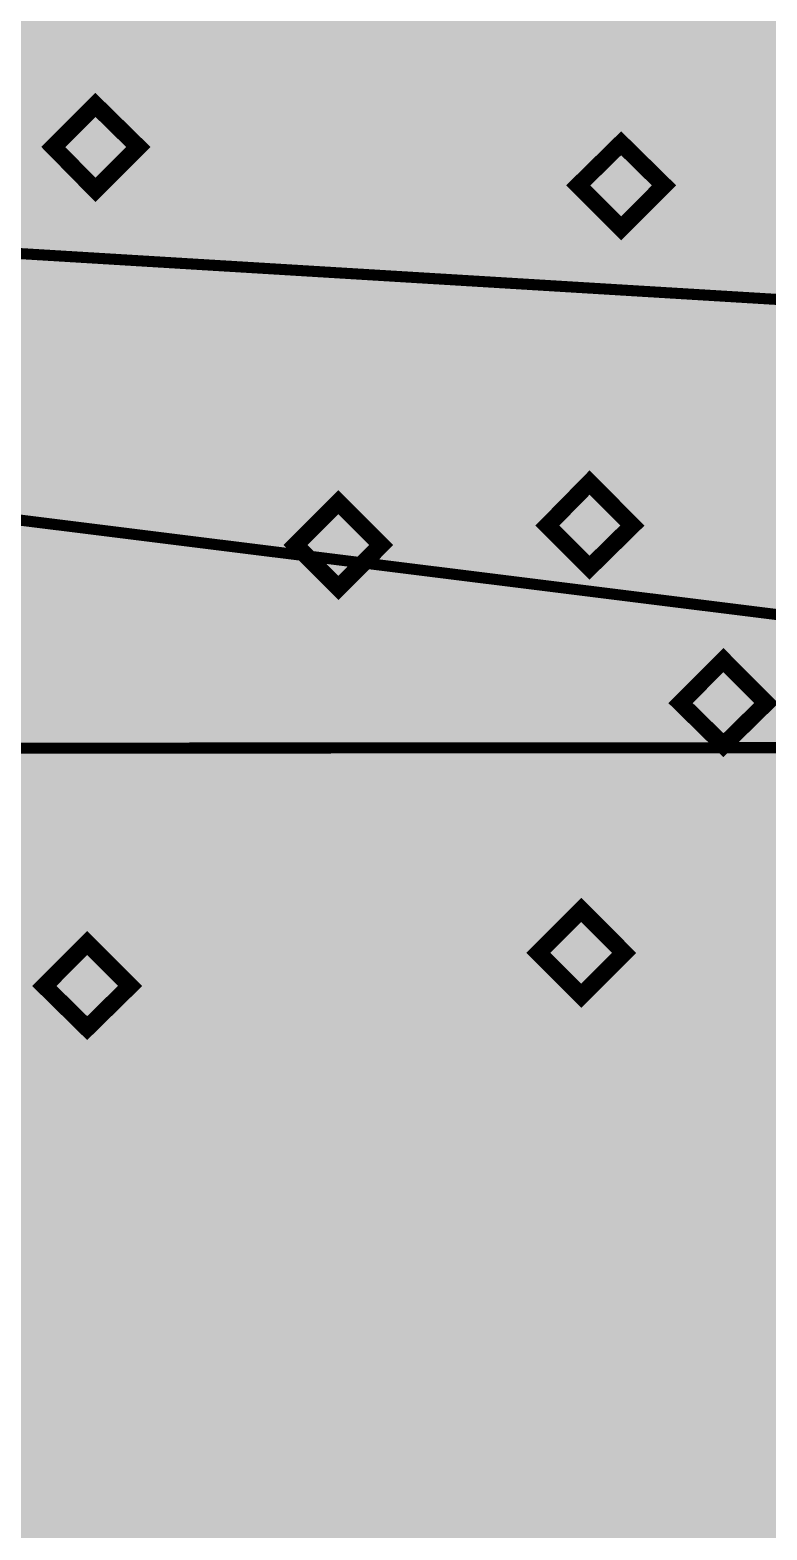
# Model space of a CAD drawing. Header units: millimetres. Extents: x 92 to 588, y 96 to 434.
# Drawn here: x 507.96 to 525.25, y 269.89 to 305.05 of the extents above; entities that cross this region are included whole.
import ezdxf

# ---------------------------------------------------------------- set-up
doc = ezdxf.new("R2010")
doc.units = ezdxf.units.MM
doc.layers.add('H', color=7, linetype='Continuous')
doc.layers.add('P', color=7, linetype='Continuous')

msp = doc.modelspace()

# ---------------------------------------------------------------- hatches: boundary and pattern name
at = {"layer": 'H', "linetype": 'Continuous'}
for points in [[(291.162, 223.903), (291.162, 433.788), (588.166, 433.788), (588.166, 223.903), (291.162, 223.903)], [(509.496, 301.302), (508.508, 302.308), (509.496, 303.295), (510.502, 302.308), (509.496, 301.302)], [(510.502, 299.891), (510.413, 299.909), (510.255, 299.926), (510.184, 299.962), (510.114, 299.997), (509.99, 300.085), (509.937, 300.138), (509.867, 300.208), (509.761, 300.403), (509.725, 300.508), (509.69, 300.632), (509.655, 300.914), (509.655, 301.09), (509.655, 301.249), (509.69, 301.549), (509.725, 301.69), (509.761, 301.831), (509.867, 302.061), (509.937, 302.166), (510.008, 302.255), (510.184, 302.413), (510.29, 302.466), (510.413, 302.519), (510.66, 302.572), (510.801, 302.59), (510.89, 302.59), (510.96, 302.572), (511.048, 302.572), (511.101, 302.554), (511.101, 302.219), (511.031, 302.237), (510.943, 302.272), (510.854, 302.29), (510.766, 302.29), (510.678, 302.29), (510.537, 302.255), (510.396, 302.202), (510.29, 302.113), (510.237, 302.061), (510.184, 302.008), (510.114, 301.884), (510.061, 301.708), (510.008, 301.531), (510.008, 301.426), (510.114, 301.232), (510.008, 301.179), (510.008, 301.143), (509.99, 301.108), (509.99, 300.879), (510.025, 300.667), (510.043, 300.579), (510.078, 300.508), (510.149, 300.367), (510.184, 300.332), (510.255, 300.261), (510.343, 300.208), (510.413, 300.191), (510.502, 300.173), (510.607, 300.191), (510.731, 300.244), (510.801, 300.297), (510.837, 300.332), (510.872, 300.367), (510.925, 300.455), (510.96, 300.632), (510.978, 300.773), (510.978, 300.861), (510.943, 300.985), (510.925, 301.038), (510.907, 301.09), (510.837, 301.196), (510.801, 301.232), (510.766, 301.249), (510.678, 301.284), (510.643, 301.302), (510.555, 301.32), (510.466, 301.32), (510.343, 301.32), (510.237, 301.284), (510.114, 301.232), (510.008, 301.426), (510.131, 301.496), (510.255, 301.549), (510.325, 301.584), (510.466, 301.602), (510.537, 301.602), (510.678, 301.602), (510.801, 301.567), (510.872, 301.549), (510.978, 301.496), (511.048, 301.443), (511.119, 301.39), (511.225, 301.249), (511.26, 301.179), (511.278, 301.09), (511.313, 300.896), (511.331, 300.791), (511.313, 300.685), (511.295, 300.508), (511.26, 300.42), (511.225, 300.35), (511.137, 300.208), (511.084, 300.138), (511.013, 300.085), (510.89, 299.997), (510.819, 299.962), (510.749, 299.926), (510.59, 299.909), (510.502, 299.891)], [(512.442, 299.891), (512.371, 299.909), (512.213, 299.926), (512.124, 299.962), (512.054, 299.997), (511.93, 300.085), (511.877, 300.138), (511.807, 300.208), (511.701, 300.403), (511.666, 300.508), (511.63, 300.632), (511.595, 300.914), (511.595, 301.09), (511.595, 301.249), (511.63, 301.549), (511.666, 301.69), (511.701, 301.831), (511.807, 302.061), (511.877, 302.166), (511.948, 302.255), (512.124, 302.413), (512.248, 302.466), (512.354, 302.519), (512.618, 302.572), (512.759, 302.59), (512.83, 302.59), (512.918, 302.572), (512.989, 302.572), (513.042, 302.554), (513.042, 302.219), (512.971, 302.237), (512.9, 302.272), (512.812, 302.29), (512.706, 302.29), (512.618, 302.29), (512.477, 302.255), (512.354, 302.202), (512.23, 302.113), (512.177, 302.061), (512.142, 302.008), (512.054, 301.884), (512.001, 301.708), (511.966, 301.531), (511.948, 301.426), (512.054, 301.232), (511.948, 301.179), (511.948, 301.108), (511.948, 300.879), (511.966, 300.667), (512.001, 300.579), (512.019, 300.508), (512.089, 300.367), (512.124, 300.332), (512.195, 300.261), (512.283, 300.208), (512.354, 300.191), (512.46, 300.173), (512.548, 300.191), (512.689, 300.244), (512.759, 300.297), (512.795, 300.332), (512.812, 300.367), (512.865, 300.455), (512.918, 300.632), (512.918, 300.773), (512.918, 300.861), (512.9, 300.985), (512.883, 301.038), (512.848, 301.09), (512.777, 301.196), (512.742, 301.232), (512.706, 301.249), (512.636, 301.284), (512.583, 301.302), (512.495, 301.32), (512.407, 301.32), (512.283, 301.32), (512.177, 301.284), (512.054, 301.232), (511.948, 301.426), (512.071, 301.496), (512.195, 301.549), (512.265, 301.584), (512.407, 301.602), (512.495, 301.602), (512.636, 301.602), (512.759, 301.567), (512.812, 301.549), (512.936, 301.496), (512.989, 301.443), (513.059, 301.39), (513.165, 301.249), (513.2, 301.179), (513.236, 301.09), (513.271, 300.896), (513.271, 300.791), (513.271, 300.685), (513.236, 300.508), (513.2, 300.42), (513.165, 300.35), (513.077, 300.208), (513.024, 300.138), (512.971, 300.085), (512.83, 299.997), (512.759, 299.962), (512.689, 299.926), (512.53, 299.909), (512.442, 299.891)], [(515.458, 299.891), (515.458, 300.191), (515.529, 300.191), (515.652, 300.226), (515.705, 300.261), (515.74, 300.297), (515.811, 300.385), (515.846, 300.455), (515.864, 300.526), (515.899, 300.685), (515.917, 300.791), (515.934, 300.985), (515.934, 301.249), (515.934, 301.496), (515.917, 301.708), (515.899, 301.796), (515.864, 301.972), (515.846, 302.025), (515.811, 302.096), (515.74, 302.202), (515.705, 302.237), (515.652, 302.272), (515.529, 302.308), (515.458, 302.308), (515.388, 302.308), (515.282, 302.272), (515.229, 302.237), (515.176, 302.202), (515.105, 302.096), (515.088, 302.025), (515.052, 301.955), (515.017, 301.796), (515, 301.69), (515, 301.478), (514.982, 301.249), (515, 300.985), (515, 300.791), (515.017, 300.702), (515.052, 300.544), (515.07, 300.455), (515.105, 300.403), (515.176, 300.297), (515.229, 300.261), (515.264, 300.226), (515.388, 300.191), (515.458, 300.191), (515.458, 299.891), (515.352, 299.909), (515.176, 299.944), (515.017, 300.032), (514.894, 300.156), (514.841, 300.226), (514.788, 300.314), (514.717, 300.526), (514.664, 300.773), (514.647, 301.073), (514.629, 301.249), (514.647, 301.408), (514.664, 301.708), (514.717, 301.972), (514.788, 302.184), (514.841, 302.272), (514.894, 302.343), (515.017, 302.466), (515.176, 302.537), (515.352, 302.59), (515.458, 302.59), (515.564, 302.59), (515.758, 302.537), (515.917, 302.466), (516.04, 302.343), (516.093, 302.255), (516.146, 302.166), (516.217, 301.955), (516.27, 301.708), (516.287, 301.408), (516.287, 301.249), (516.287, 301.073), (516.27, 300.773), (516.217, 300.526), (516.128, 300.314), (516.093, 300.226), (516.04, 300.138), (515.899, 300.032), (515.758, 299.944), (515.564, 299.909), (515.458, 299.891)], [(517.645, 299.944), (517.645, 300.843), (517.645, 301.126), (517.645, 302.131), (516.781, 301.126), (517.645, 301.126), (517.645, 300.843), (516.516, 300.843), (516.516, 301.214), (517.663, 302.537), (517.98, 302.537), (517.98, 301.126), (518.298, 301.126), (518.298, 300.843), (517.98, 300.843), (517.98, 299.944), (517.645, 299.944)], [(521.826, 300.403), (520.82, 301.408), (521.826, 302.396), (522.831, 301.408), (521.826, 300.403)], [(513.73, 299.944), (513.73, 300.455), (514.135, 300.455), (514.135, 299.944), (513.73, 299.944)], [(522.09, 294.282), (522.002, 294.282), (521.843, 294.299), (521.773, 294.335), (521.702, 294.37), (521.579, 294.458), (521.526, 294.511), (521.455, 294.582), (521.35, 294.776), (521.314, 294.882), (521.279, 295.005), (521.244, 295.305), (521.244, 295.464), (521.244, 295.622), (521.279, 295.94), (521.314, 296.081), (521.35, 296.204), (521.455, 296.434), (521.526, 296.54), (521.596, 296.645), (521.773, 296.787), (521.879, 296.857), (522.002, 296.91), (522.249, 296.963), (522.39, 296.963), (522.478, 296.963), (522.567, 296.945), (522.637, 296.945), (522.69, 296.928), (522.69, 296.593), (522.62, 296.628), (522.549, 296.645), (522.443, 296.663), (522.355, 296.663), (522.267, 296.663), (522.126, 296.628), (522.002, 296.575), (521.879, 296.504), (521.826, 296.451), (521.79, 296.381), (521.702, 296.257), (521.649, 296.099), (521.614, 295.905), (521.596, 295.799), (521.702, 295.622), (521.596, 295.552), (521.596, 295.517), (521.596, 295.481), (521.596, 295.252), (521.614, 295.04), (521.649, 294.952), (521.667, 294.882), (521.738, 294.758), (521.773, 294.705), (521.843, 294.635), (521.932, 294.599), (522.002, 294.564), (522.09, 294.564), (522.196, 294.564), (522.32, 294.617), (522.408, 294.67), (522.461, 294.74), (522.514, 294.846), (522.567, 295.005), (522.567, 295.146), (522.567, 295.234), (522.549, 295.358), (522.514, 295.428), (522.496, 295.481), (522.425, 295.569), (522.39, 295.605), (522.355, 295.622), (522.267, 295.675), (522.231, 295.675), (522.143, 295.693), (522.055, 295.693), (521.932, 295.693), (521.826, 295.658), (521.702, 295.622), (521.596, 295.799), (521.72, 295.887), (521.843, 295.94), (521.914, 295.958), (522.055, 295.975), (522.126, 295.975), (522.284, 295.975), (522.39, 295.958), (522.461, 295.94), (522.567, 295.869), (522.637, 295.834), (522.708, 295.763), (522.814, 295.64), (522.849, 295.552), (522.884, 295.464), (522.919, 295.27), (522.919, 295.164), (522.919, 295.076), (522.884, 294.882), (522.849, 294.793), (522.814, 294.723), (522.725, 294.582), (522.672, 294.511), (522.62, 294.458), (522.478, 294.37), (522.408, 294.335), (522.337, 294.317), (522.179, 294.282), (522.09, 294.282)], [(523.36, 294.335), (524.542, 296.61), (523.202, 296.61), (523.202, 296.91), (524.842, 296.91), (524.842, 296.522), (523.731, 294.335), (523.36, 294.335)], [(509.531, 293.806), (509.443, 293.806), (509.285, 293.841), (509.214, 293.876), (509.143, 293.894), (509.02, 293.982), (508.967, 294.035), (508.896, 294.123), (508.791, 294.299), (508.755, 294.423), (508.72, 294.546), (508.685, 294.829), (508.685, 295.164), (508.72, 295.464), (508.755, 295.605), (508.791, 295.746), (508.896, 295.975), (508.967, 296.081), (509.038, 296.169), (509.214, 296.328), (509.32, 296.381), (509.443, 296.434), (509.69, 296.487), (509.831, 296.487), (509.92, 296.487), (510.008, 296.487), (510.078, 296.469), (510.131, 296.451), (510.131, 296.134), (510.061, 296.152), (509.972, 296.169), (509.884, 296.187), (509.796, 296.204), (509.708, 296.187), (509.567, 296.169), (509.443, 296.116), (509.32, 296.028), (509.267, 295.975), (509.214, 295.922), (509.143, 295.781), (509.09, 295.622), (509.038, 295.446), (509.038, 295.34), (509.143, 295.146), (509.038, 295.093), (509.038, 295.04), (509.038, 294.97), (509.02, 294.917), (509.038, 294.793), (509.055, 294.582), (509.073, 294.493), (509.108, 294.405), (509.179, 294.282), (509.214, 294.247), (509.285, 294.158), (509.373, 294.123), (509.443, 294.105), (509.531, 294.088), (509.637, 294.105), (509.761, 294.141), (509.849, 294.211), (509.867, 294.247), (509.902, 294.282), (509.955, 294.37), (509.99, 294.546), (510.008, 294.688), (510.008, 294.758), (509.972, 294.899), (509.955, 294.952), (509.937, 295.005), (509.867, 295.093), (509.831, 295.146), (509.796, 295.164), (509.708, 295.199), (509.673, 295.217), (509.584, 295.234), (509.496, 295.234), (509.373, 295.217), (509.267, 295.199), (509.143, 295.146), (509.038, 295.34), (509.161, 295.411), (509.285, 295.464), (509.355, 295.481), (509.496, 295.517), (509.567, 295.517), (509.725, 295.517), (509.831, 295.481), (509.902, 295.464), (510.008, 295.411), (510.078, 295.358), (510.149, 295.305), (510.255, 295.164), (510.29, 295.093), (510.325, 295.005), (510.36, 294.811), (510.36, 294.705), (510.36, 294.599), (510.325, 294.423), (510.29, 294.335), (510.255, 294.247), (510.166, 294.105), (510.114, 294.053), (510.061, 294), (509.92, 293.911), (509.849, 293.876), (509.778, 293.841), (509.62, 293.806), (509.531, 293.806)], [(511.489, 293.806), (511.401, 293.806), (511.242, 293.841), (511.172, 293.876), (511.101, 293.894), (510.96, 293.982), (510.907, 294.035), (510.854, 294.123), (510.749, 294.299), (510.696, 294.423), (510.66, 294.546), (510.625, 294.829), (510.625, 295.005), (510.625, 295.164), (510.66, 295.464), (510.696, 295.605), (510.731, 295.746), (510.837, 295.975), (510.907, 296.081), (510.978, 296.169), (511.172, 296.328), (511.278, 296.381), (511.384, 296.434), (511.648, 296.487), (511.789, 296.487), (511.877, 296.487), (511.948, 296.487), (512.019, 296.469), (512.071, 296.451), (512.071, 296.134), (512.001, 296.152), (511.93, 296.169), (511.842, 296.187), (511.736, 296.204), (511.666, 296.187), (511.507, 296.169), (511.384, 296.116), (511.26, 296.028), (511.225, 295.975), (511.172, 295.922), (511.084, 295.781), (511.031, 295.622), (510.995, 295.446), (510.978, 295.34), (511.101, 295.146), (510.978, 295.093), (510.978, 295.04), (510.978, 295.005), (510.978, 294.97), (510.978, 294.917), (510.978, 294.793), (510.995, 294.582), (511.031, 294.493), (511.048, 294.405), (511.119, 294.282), (511.154, 294.247), (511.242, 294.158), (511.313, 294.123), (511.401, 294.105), (511.489, 294.088), (511.578, 294.105), (511.719, 294.141), (511.789, 294.211), (511.825, 294.247), (511.86, 294.282), (511.895, 294.37), (511.948, 294.546), (511.948, 294.688), (511.948, 294.758), (511.93, 294.899), (511.913, 294.952), (511.877, 295.005), (511.825, 295.093), (511.772, 295.146), (511.736, 295.164), (511.666, 295.199), (511.613, 295.217), (511.525, 295.234), (511.436, 295.234), (511.331, 295.217), (511.207, 295.199), (511.101, 295.146), (510.978, 295.34), (511.101, 295.411), (511.242, 295.464), (511.295, 295.481), (511.436, 295.517), (511.525, 295.517), (511.666, 295.517), (511.789, 295.481), (511.842, 295.464), (511.966, 295.411), (512.019, 295.358), (512.089, 295.305), (512.195, 295.164), (512.23, 295.093), (512.265, 295.005), (512.301, 294.811), (512.301, 294.599), (512.265, 294.423), (512.23, 294.335), (512.195, 294.247), (512.107, 294.105), (512.054, 294.053), (512.001, 294), (511.877, 293.911), (511.807, 293.876), (511.719, 293.841), (511.56, 293.806), (511.489, 293.806)], [(514.082, 293.806), (514.012, 293.823), (513.941, 293.823), (513.871, 293.841), (513.871, 294.176), (513.941, 294.158), (514.012, 294.141), (514.118, 294.123), (514.206, 294.105), (514.294, 294.105), (514.435, 294.141), (514.576, 294.194), (514.682, 294.282), (514.735, 294.335), (514.788, 294.388), (514.858, 294.529), (514.911, 294.688), (514.947, 294.882), (514.964, 294.97), (514.858, 295.164), (514.964, 295.217), (514.964, 295.287), (514.964, 295.517), (514.947, 295.728), (514.911, 295.816), (514.894, 295.887), (514.823, 296.028), (514.788, 296.063), (514.753, 296.116), (514.664, 296.169), (514.629, 296.187), (514.559, 296.204), (514.453, 296.222), (514.365, 296.204), (514.223, 296.152), (514.153, 296.099), (514.118, 296.063), (514.082, 296.028), (514.047, 295.922), (513.994, 295.763), (513.994, 295.622), (513.994, 295.534), (514.012, 295.411), (514.029, 295.358), (514.065, 295.305), (514.118, 295.217), (514.17, 295.164), (514.206, 295.146), (514.276, 295.111), (514.312, 295.093), (514.4, 295.076), (514.506, 295.076), (514.611, 295.093), (514.735, 295.111), (514.858, 295.164), (514.964, 294.97), (514.823, 294.882), (514.7, 294.846), (514.629, 294.811), (514.488, 294.793), (514.417, 294.793), (514.276, 294.793), (514.153, 294.829), (514.1, 294.846), (513.976, 294.899), (513.924, 294.952), (513.853, 295.005), (513.747, 295.128), (513.712, 295.217), (513.677, 295.305), (513.641, 295.499), (513.641, 295.605), (513.641, 295.711), (513.677, 295.887), (513.712, 295.975), (513.747, 296.046), (513.835, 296.187), (513.888, 296.257), (513.941, 296.31), (514.065, 296.398), (514.153, 296.434), (514.223, 296.469), (514.382, 296.504), (514.559, 296.504), (514.717, 296.469), (514.788, 296.434), (514.858, 296.398), (514.982, 296.328), (515.035, 296.275), (515.105, 296.187), (515.211, 296.01), (515.246, 295.887), (515.282, 295.781), (515.317, 295.481), (515.317, 295.305), (515.317, 295.146), (515.282, 294.846), (515.246, 294.705), (515.211, 294.564), (515.105, 294.317), (515.035, 294.229), (514.964, 294.123), (514.77, 293.982), (514.682, 293.911), (514.559, 293.876), (514.312, 293.823), (514.153, 293.806), (514.082, 293.806)], [(515.793, 293.858), (516.975, 296.152), (515.635, 296.152), (515.635, 296.451), (517.275, 296.451), (517.275, 296.063), (516.164, 293.858), (515.793, 293.858)], [(512.759, 293.858), (512.759, 294.352), (513.165, 294.352), (513.165, 293.858), (512.759, 293.858)], [(521.085, 292.447), (520.097, 293.435), (521.085, 294.441), (522.09, 293.435), (521.085, 292.447)], [(515.194, 291.971), (514.188, 292.977), (515.194, 293.982), (516.199, 292.977), (515.194, 291.971)], [(508.173, 288.02), (509.355, 290.295), (508.015, 290.295), (508.015, 290.613), (509.655, 290.613), (509.655, 290.225), (508.544, 288.02), (508.173, 288.02)], [(511.454, 287.967), (511.384, 287.985), (511.313, 287.985), (511.242, 288.002), (511.242, 288.338), (511.313, 288.32), (511.384, 288.285), (511.489, 288.267), (511.578, 288.267), (511.666, 288.267), (511.807, 288.302), (511.948, 288.355), (512.054, 288.443), (512.107, 288.496), (512.16, 288.549), (512.23, 288.69), (512.283, 288.849), (512.318, 289.025), (512.336, 289.131), (512.23, 289.325), (512.336, 289.378), (512.336, 289.484), (512.336, 289.537), (512.336, 289.678), (512.318, 289.89), (512.283, 289.978), (512.265, 290.048), (512.195, 290.172), (512.16, 290.225), (512.124, 290.26), (512.036, 290.331), (512.001, 290.348), (511.93, 290.366), (511.825, 290.366), (511.736, 290.366), (511.595, 290.313), (511.525, 290.26), (511.489, 290.225), (511.454, 290.19), (511.419, 290.084), (511.366, 289.925), (511.366, 289.784), (511.366, 289.696), (511.384, 289.572), (511.401, 289.502), (511.436, 289.466), (511.489, 289.361), (511.542, 289.325), (511.578, 289.308), (511.648, 289.272), (511.683, 289.255), (511.772, 289.237), (511.877, 289.237), (511.983, 289.237), (512.107, 289.272), (512.23, 289.325), (512.336, 289.131), (512.195, 289.043), (512.071, 288.99), (512.001, 288.973), (511.86, 288.955), (511.789, 288.955), (511.648, 288.955), (511.525, 288.99), (511.472, 289.008), (511.348, 289.061), (511.295, 289.114), (511.225, 289.167), (511.119, 289.29), (511.084, 289.378), (511.048, 289.449), (511.013, 289.66), (511.013, 289.854), (511.048, 290.048), (511.084, 290.137), (511.119, 290.207), (511.207, 290.348), (511.26, 290.419), (511.313, 290.472), (511.436, 290.56), (511.525, 290.595), (511.595, 290.631), (511.754, 290.648), (511.913, 290.648), (512.089, 290.631), (512.16, 290.595), (512.23, 290.56), (512.354, 290.472), (512.407, 290.419), (512.477, 290.348), (512.583, 290.154), (512.618, 290.048), (512.654, 289.925), (512.689, 289.643), (512.689, 289.466), (512.689, 289.308), (512.654, 289.008), (512.618, 288.867), (512.583, 288.726), (512.477, 288.479), (512.407, 288.39), (512.318, 288.285), (512.142, 288.126), (512.054, 288.073), (511.93, 288.02), (511.683, 287.967), (511.525, 287.967), (511.454, 287.967)], [(514.047, 288.02), (514.047, 288.902), (514.047, 289.184), (514.047, 290.19), (513.183, 289.184), (514.047, 289.184), (514.047, 288.902), (512.918, 288.902), (512.918, 289.272), (514.065, 290.613), (514.382, 290.613), (514.382, 289.184), (514.7, 289.184), (514.7, 288.902), (514.382, 288.902), (514.382, 288.02), (514.047, 288.02)], [(524.225, 288.285), (523.219, 289.272), (524.225, 290.278), (525.23, 289.272), (524.225, 288.285)], [(510.131, 288.02), (510.131, 288.514), (510.537, 288.514), (510.537, 288.02), (510.131, 288.02)], [(516.252, 285.798), (516.093, 285.833), (516.023, 285.85), (515.952, 285.886), (515.829, 285.974), (515.776, 286.027), (515.705, 286.097), (515.599, 286.291), (515.564, 286.397), (515.529, 286.521), (515.493, 286.821), (515.493, 286.979), (515.493, 287.156), (515.529, 287.456), (515.546, 287.597), (515.599, 287.72), (515.705, 287.967), (515.776, 288.073), (515.846, 288.161), (516.023, 288.32), (516.128, 288.373), (516.252, 288.426), (516.499, 288.479), (516.64, 288.479), (516.728, 288.479), (516.799, 288.479), (516.869, 288.461), (516.94, 288.443), (516.94, 288.108), (516.869, 288.143), (516.781, 288.161), (516.693, 288.179), (516.605, 288.179), (516.516, 288.179), (516.375, 288.161), (516.234, 288.108), (516.128, 288.02), (516.075, 287.967), (516.023, 287.914), (515.952, 287.773), (515.899, 287.614), (515.846, 287.42), (515.846, 287.314), (515.952, 287.138), (515.846, 287.068), (515.846, 287.032), (515.829, 286.997), (515.829, 286.785), (515.864, 286.556), (515.881, 286.468), (515.917, 286.397), (515.987, 286.274), (516.023, 286.221), (516.093, 286.15), (516.164, 286.115), (516.252, 286.08), (516.34, 286.08), (516.446, 286.08), (516.569, 286.133), (516.64, 286.186), (516.675, 286.221), (516.71, 286.274), (516.763, 286.362), (516.799, 286.538), (516.816, 286.679), (516.816, 286.75), (516.781, 286.891), (516.763, 286.944), (516.746, 286.997), (516.675, 287.085), (516.64, 287.12), (516.605, 287.156), (516.516, 287.191), (516.481, 287.191), (516.393, 287.209), (516.305, 287.209), (516.181, 287.209), (516.058, 287.173), (515.952, 287.138), (515.846, 287.314), (515.97, 287.403), (516.093, 287.456), (516.164, 287.473), (516.305, 287.491), (516.375, 287.508), (516.516, 287.491), (516.64, 287.473), (516.693, 287.456), (516.816, 287.385), (516.887, 287.35), (516.957, 287.297), (517.063, 287.156), (517.099, 287.068), (517.116, 286.997), (517.151, 286.803), (517.169, 286.679), (517.151, 286.591), (517.134, 286.397), (517.099, 286.327), (517.063, 286.238), (516.975, 286.097), (516.922, 286.044), (516.852, 285.974), (516.728, 285.886), (516.658, 285.85), (516.587, 285.833), (516.428, 285.798), (516.252, 285.798)], [(517.61, 285.85), (518.792, 288.126), (517.451, 288.126), (517.451, 288.426), (519.092, 288.426), (519.092, 288.055), (517.98, 285.85), (517.61, 285.85)], [(521.103, 285.798), (520.909, 285.815), (520.82, 285.85), (520.644, 285.886), (520.503, 285.956), (520.503, 286.327), (520.644, 286.238), (520.82, 286.168), (520.909, 286.133), (521.085, 286.097), (521.191, 286.097), (521.297, 286.097), (521.402, 286.133), (521.455, 286.15), (521.544, 286.203), (521.579, 286.238), (521.632, 286.327), (521.685, 286.415), (521.702, 286.45), (521.72, 286.574), (521.72, 286.715), (521.702, 286.821), (521.685, 286.873), (521.649, 286.909), (521.596, 286.979), (521.561, 287.015), (521.491, 287.068), (521.385, 287.085), (521.279, 287.103), (521.173, 287.103), (521.032, 287.103), (521.032, 287.403), (521.138, 287.403), (521.261, 287.403), (521.438, 287.456), (521.526, 287.508), (521.561, 287.526), (521.614, 287.597), (521.667, 287.72), (521.667, 287.826), (521.667, 287.879), (521.649, 287.967), (521.632, 288.002), (521.614, 288.038), (521.561, 288.091), (521.526, 288.108), (521.473, 288.143), (521.385, 288.161), (521.314, 288.179), (521.226, 288.179), (521.12, 288.179), (521.032, 288.161), (520.944, 288.143), (520.838, 288.108), (520.767, 288.073), (520.697, 288.038), (520.644, 288.002), (520.591, 287.967), (520.573, 288.32), (520.697, 288.39), (520.873, 288.443), (520.979, 288.461), (521.155, 288.479), (521.244, 288.496), (521.42, 288.479), (521.544, 288.443), (521.614, 288.426), (521.738, 288.373), (521.79, 288.338), (521.843, 288.302), (521.932, 288.196), (521.967, 288.143), (521.985, 288.073), (522.02, 287.949), (522.02, 287.861), (522.02, 287.755), (521.949, 287.579), (521.879, 287.491), (521.808, 287.42), (521.632, 287.314), (521.544, 287.279), (521.632, 287.244), (521.72, 287.209), (521.808, 287.156), (521.896, 287.085), (521.932, 287.05), (521.985, 286.962), (522.02, 286.909), (522.037, 286.838), (522.073, 286.697), (522.073, 286.609), (522.073, 286.538), (522.037, 286.362), (522.002, 286.291), (521.985, 286.221), (521.896, 286.097), (521.843, 286.027), (521.79, 285.974), (521.649, 285.886), (521.561, 285.85), (521.491, 285.833), (521.297, 285.798), (521.103, 285.798)], [(523.202, 285.798), (523.043, 285.833), (522.955, 285.85), (522.884, 285.886), (522.761, 285.974), (522.708, 286.027), (522.637, 286.097), (522.531, 286.291), (522.496, 286.397), (522.461, 286.521), (522.425, 286.821), (522.425, 286.979), (522.425, 287.156), (522.461, 287.456), (522.496, 287.597), (522.531, 287.72), (522.637, 287.967), (522.708, 288.073), (522.778, 288.161), (522.955, 288.32), (523.078, 288.373), (523.184, 288.426), (523.449, 288.479), (523.59, 288.479), (523.66, 288.479), (523.748, 288.479), (523.819, 288.461), (523.872, 288.443), (523.872, 288.108), (523.801, 288.143), (523.731, 288.161), (523.643, 288.179), (523.537, 288.179), (523.449, 288.179), (523.307, 288.161), (523.184, 288.108), (523.06, 288.02), (523.008, 287.967), (522.972, 287.914), (522.884, 287.773), (522.831, 287.614), (522.796, 287.42), (522.778, 287.314), (522.884, 287.138), (522.778, 287.068), (522.778, 287.032), (522.778, 286.997), (522.778, 286.785), (522.796, 286.556), (522.831, 286.468), (522.849, 286.397), (522.919, 286.274), (522.955, 286.221), (523.025, 286.15), (523.113, 286.115), (523.184, 286.08), (523.29, 286.08), (523.378, 286.08), (523.519, 286.133), (523.59, 286.186), (523.625, 286.221), (523.643, 286.274), (523.695, 286.362), (523.748, 286.538), (523.748, 286.679), (523.748, 286.75), (523.731, 286.891), (523.713, 286.944), (523.678, 286.997), (523.607, 287.085), (523.572, 287.12), (523.537, 287.156), (523.466, 287.191), (523.413, 287.191), (523.325, 287.209), (523.237, 287.209), (523.113, 287.209), (523.008, 287.173), (522.884, 287.138), (522.778, 287.314), (522.902, 287.403), (523.025, 287.456), (523.096, 287.473), (523.237, 287.491), (523.325, 287.508), (523.466, 287.491), (523.59, 287.473), (523.643, 287.456), (523.766, 287.385), (523.819, 287.35), (523.89, 287.297), (523.995, 287.156), (524.031, 287.068), (524.066, 286.997), (524.101, 286.803), (524.101, 286.679), (524.101, 286.591), (524.066, 286.397), (524.031, 286.327), (523.995, 286.238), (523.907, 286.097), (523.854, 286.044), (523.801, 285.974), (523.66, 285.886), (523.59, 285.85), (523.519, 285.833), (523.36, 285.798), (523.202, 285.798)], [(519.568, 285.85), (519.568, 286.344), (519.974, 286.344), (519.974, 285.85), (519.568, 285.85)], [(520.891, 282.411), (519.885, 283.416), (520.891, 284.422), (521.896, 283.416), (520.891, 282.411)], [(509.302, 281.652), (508.297, 282.64), (509.302, 283.646), (510.308, 282.64), (509.302, 281.652)], [(521.808, 281.017), (521.649, 281.053), (521.579, 281.07), (521.508, 281.106), (521.385, 281.194), (521.332, 281.247), (521.261, 281.317), (521.155, 281.511), (521.12, 281.617), (521.085, 281.741), (521.05, 282.04), (521.032, 282.199), (521.05, 282.358), (521.085, 282.675), (521.103, 282.817), (521.155, 282.94), (521.261, 283.187), (521.314, 283.275), (521.402, 283.381), (521.579, 283.522), (521.685, 283.593), (521.79, 283.646), (522.055, 283.698), (522.196, 283.698), (522.284, 283.698), (522.355, 283.698), (522.425, 283.681), (522.496, 283.663), (522.496, 283.328), (522.425, 283.363), (522.337, 283.381), (522.249, 283.399), (522.143, 283.399), (522.073, 283.399), (521.932, 283.363), (521.79, 283.31), (521.685, 283.24), (521.632, 283.187), (521.579, 283.134), (521.508, 282.993), (521.438, 282.834), (521.402, 282.64), (521.402, 282.534), (521.508, 282.358), (521.402, 282.287), (521.385, 282.252), (521.385, 282.182), (521.385, 282.129), (521.385, 281.988), (521.42, 281.776), (521.438, 281.688), (521.473, 281.617), (521.526, 281.494), (521.579, 281.441), (521.649, 281.37), (521.72, 281.335), (521.808, 281.3), (521.896, 281.3), (522.002, 281.3), (522.126, 281.353), (522.196, 281.405), (522.231, 281.441), (522.267, 281.476), (522.32, 281.582), (522.355, 281.741), (522.355, 281.882), (522.355, 281.97), (522.337, 282.093), (522.32, 282.164), (522.302, 282.217), (522.231, 282.305), (522.179, 282.34), (522.161, 282.376), (522.073, 282.411), (522.037, 282.411), (521.949, 282.428), (521.861, 282.428), (521.738, 282.428), (521.614, 282.393), (521.508, 282.358), (521.402, 282.534), (521.526, 282.623), (521.649, 282.675), (521.72, 282.693), (521.861, 282.711), (521.932, 282.711), (522.073, 282.711), (522.196, 282.693), (522.249, 282.675), (522.373, 282.605), (522.443, 282.57), (522.496, 282.499), (522.602, 282.376), (522.655, 282.287), (522.672, 282.199), (522.708, 282.005), (522.708, 281.811), (522.672, 281.617), (522.655, 281.529), (522.62, 281.458), (522.531, 281.317), (522.478, 281.247), (522.408, 281.194), (522.284, 281.106), (522.214, 281.07), (522.143, 281.053), (521.985, 281.017), (521.808, 281.017)], [(523.166, 281.07), (524.348, 283.346), (523.008, 283.346), (523.008, 283.646), (524.648, 283.646), (524.648, 283.258), (523.537, 281.07), (523.166, 281.07)], [(510.308, 280.241), (510.219, 280.241), (510.061, 280.277), (509.99, 280.312), (509.92, 280.329), (509.796, 280.418), (509.725, 280.488), (509.673, 280.559), (509.567, 280.735), (509.531, 280.859), (509.496, 280.982), (509.443, 281.264), (509.443, 281.441), (509.443, 281.599), (509.479, 281.899), (509.514, 282.04), (509.549, 282.182), (509.655, 282.411), (509.725, 282.517), (509.796, 282.605), (509.99, 282.764), (510.096, 282.817), (510.202, 282.869), (510.466, 282.922), (510.607, 282.94), (510.696, 282.922), (510.766, 282.922), (510.837, 282.905), (510.907, 282.905), (510.907, 282.57), (510.837, 282.587), (510.749, 282.605), (510.66, 282.623), (510.555, 282.64), (510.484, 282.64), (510.343, 282.605), (510.202, 282.552), (510.096, 282.464), (510.043, 282.411), (509.99, 282.358), (509.92, 282.217), (509.849, 282.058), (509.814, 281.882), (509.796, 281.776), (509.92, 281.582), (509.796, 281.529), (509.796, 281.494), (509.796, 281.405), (509.796, 281.353), (509.796, 281.229), (509.831, 281.017), (509.849, 280.929), (509.884, 280.841), (509.937, 280.718), (509.972, 280.682), (510.061, 280.612), (510.131, 280.559), (510.219, 280.541), (510.308, 280.523), (510.413, 280.541), (510.537, 280.594), (510.607, 280.647), (510.643, 280.682), (510.678, 280.718), (510.731, 280.806), (510.766, 280.982), (510.766, 281.123), (510.766, 281.194), (510.749, 281.335), (510.731, 281.388), (510.713, 281.441), (510.643, 281.529), (510.59, 281.582), (510.555, 281.599), (510.484, 281.635), (510.449, 281.652), (510.36, 281.67), (510.272, 281.67), (510.149, 281.652), (510.025, 281.635), (509.92, 281.582), (509.796, 281.776), (509.92, 281.846), (510.061, 281.899), (510.131, 281.917), (510.272, 281.952), (510.343, 281.952), (510.484, 281.952), (510.607, 281.917), (510.66, 281.899), (510.784, 281.846), (510.837, 281.793), (510.907, 281.741), (511.013, 281.599), (511.048, 281.529), (511.084, 281.441), (511.119, 281.247), (511.119, 281.035), (511.084, 280.859), (511.066, 280.77), (511.031, 280.682), (510.943, 280.541), (510.89, 280.488), (510.819, 280.435), (510.696, 280.347), (510.625, 280.312), (510.555, 280.277), (510.396, 280.241), (510.308, 280.241)], [(512.213, 280.241), (512.124, 280.241), (511.948, 280.277), (511.86, 280.294), (511.789, 280.329), (511.648, 280.418), (511.595, 280.471), (511.542, 280.523), (511.454, 280.647), (511.401, 280.788), (511.384, 280.929), (511.384, 281.017), (511.384, 281.123), (511.436, 281.317), (511.489, 281.405), (511.542, 281.476), (511.719, 281.617), (511.807, 281.688), (511.948, 281.547), (511.842, 281.423), (511.807, 281.353), (511.772, 281.282), (511.719, 281.123), (511.719, 281.035), (511.736, 280.929), (511.807, 280.735), (511.86, 280.647), (511.93, 280.576), (512.124, 280.506), (512.213, 280.506), (512.318, 280.506), (512.495, 280.576), (512.565, 280.629), (512.636, 280.7), (512.689, 280.876), (512.706, 280.982), (512.706, 281.07), (512.671, 281.194), (512.636, 281.247), (512.601, 281.282), (512.477, 281.388), (512.407, 281.423), (512.336, 281.458), (512.248, 281.511), (512.142, 281.547), (512.019, 281.599), (511.948, 281.547), (511.807, 281.688), (511.719, 281.741), (511.578, 281.864), (511.525, 281.935), (511.489, 282.005), (511.436, 282.164), (511.436, 282.27), (511.436, 282.34), (511.472, 282.464), (511.525, 282.587), (511.613, 282.693), (511.666, 282.746), (511.719, 282.799), (511.842, 282.869), (511.983, 282.922), (512.142, 282.94), (512.213, 282.94), (512.301, 282.94), (512.46, 282.922), (512.601, 282.869), (512.724, 282.799), (512.83, 282.711), (512.918, 282.605), (512.971, 282.481), (512.989, 282.358), (512.989, 282.287), (512.989, 282.199), (512.936, 282.023), (512.9, 281.935), (512.83, 281.864), (512.689, 281.723), (512.601, 281.67), (512.46, 281.829), (512.565, 281.935), (512.601, 282.005), (512.618, 282.058), (512.654, 282.199), (512.654, 282.287), (512.654, 282.358), (512.583, 282.517), (512.53, 282.57), (512.512, 282.605), (512.442, 282.64), (512.318, 282.675), (512.213, 282.693), (512.124, 282.675), (511.966, 282.64), (511.913, 282.587), (511.877, 282.552), (511.825, 282.499), (511.789, 282.393), (511.789, 282.305), (511.789, 282.234), (511.825, 282.129), (511.842, 282.093), (511.877, 282.04), (511.966, 281.97), (512.089, 281.899), (512.195, 281.846), (512.301, 281.793), (512.389, 281.758), (512.46, 281.829), (512.601, 281.67), (512.706, 281.617), (512.883, 281.476), (512.936, 281.405), (512.989, 281.335), (513.059, 281.141), (513.059, 281.017), (513.059, 280.947), (513.024, 280.788), (512.971, 280.647), (512.883, 280.523), (512.812, 280.471), (512.759, 280.418), (512.618, 280.329), (512.477, 280.277), (512.301, 280.241), (512.213, 280.241)], [(515.194, 280.241), (515, 280.259), (514.823, 280.294), (514.647, 280.329), (514.506, 280.4), (514.506, 280.753), (514.576, 280.735), (514.647, 280.7), (514.717, 280.665), (514.805, 280.629), (514.911, 280.594), (515, 280.559), (515.088, 280.541), (515.194, 280.541), (515.299, 280.559), (515.388, 280.576), (515.44, 280.612), (515.529, 280.665), (515.564, 280.7), (515.617, 280.788), (515.67, 280.876), (515.687, 281), (515.687, 281.123), (515.687, 281.194), (515.67, 281.3), (515.652, 281.353), (515.635, 281.388), (515.582, 281.458), (515.546, 281.494), (515.511, 281.529), (515.423, 281.582), (515.37, 281.582), (515.246, 281.617), (515.123, 281.617), (514.982, 281.617), (514.841, 281.599), (514.717, 281.564), (514.611, 281.547), (514.611, 282.887), (516.04, 282.887), (516.04, 282.587), (514.947, 282.587), (514.947, 281.899), (515.017, 281.899), (515.07, 281.899), (515.123, 281.899), (515.176, 281.899), (515.37, 281.899), (515.511, 281.882), (515.582, 281.846), (515.723, 281.793), (515.776, 281.741), (515.846, 281.688), (515.934, 281.582), (515.987, 281.511), (516.005, 281.423), (516.04, 281.229), (516.04, 281.123), (516.04, 281.035), (516.023, 280.859), (515.987, 280.77), (515.952, 280.7), (515.864, 280.559), (515.829, 280.506), (515.758, 280.435), (515.635, 280.347), (515.546, 280.312), (515.458, 280.277), (515.282, 280.241), (515.194, 280.241)], [(516.869, 280.241), (516.799, 280.259), (516.728, 280.259), (516.658, 280.259), (516.587, 280.294), (516.587, 280.612), (516.64, 280.594), (516.728, 280.576), (516.816, 280.559), (516.922, 280.541), (517.01, 280.559), (517.151, 280.576), (517.293, 280.629), (517.398, 280.718), (517.451, 280.77), (517.504, 280.823), (517.575, 280.964), (517.628, 281.123), (517.663, 281.317), (517.681, 281.405), (517.575, 281.599), (517.681, 281.652), (517.681, 281.723), (517.681, 281.776), (517.681, 281.829), (517.681, 281.952), (517.663, 282.164), (517.628, 282.252), (517.61, 282.323), (517.54, 282.464), (517.504, 282.499), (517.469, 282.552), (517.381, 282.605), (517.345, 282.623), (517.257, 282.64), (517.169, 282.658), (517.063, 282.64), (516.94, 282.587), (516.869, 282.534), (516.834, 282.499), (516.799, 282.464), (516.763, 282.376), (516.71, 282.199), (516.71, 282.058), (516.71, 281.988), (516.728, 281.846), (516.746, 281.793), (516.781, 281.741), (516.834, 281.652), (516.887, 281.599), (516.922, 281.582), (516.993, 281.547), (517.028, 281.529), (517.116, 281.511), (517.204, 281.511), (517.328, 281.529), (517.451, 281.564), (517.575, 281.599), (517.681, 281.405), (517.54, 281.335), (517.416, 281.282), (517.345, 281.247), (517.204, 281.229), (517.134, 281.229), (516.993, 281.229), (516.869, 281.264), (516.816, 281.282), (516.693, 281.335), (516.64, 281.388), (516.569, 281.441), (516.464, 281.582), (516.428, 281.652), (516.393, 281.741), (516.358, 281.935), (516.358, 282.04), (516.358, 282.146), (516.393, 282.323), (516.428, 282.411), (516.464, 282.481), (516.552, 282.623), (516.605, 282.693), (516.658, 282.746), (516.781, 282.834), (516.869, 282.869), (516.94, 282.905), (517.099, 282.94), (517.169, 282.94), (517.257, 282.94), (517.434, 282.905), (517.504, 282.869), (517.575, 282.852), (517.698, 282.764), (517.751, 282.711), (517.822, 282.623), (517.928, 282.446), (517.963, 282.323), (517.998, 282.217), (518.033, 281.917), (518.033, 281.741), (518.033, 281.582), (517.998, 281.282), (517.963, 281.141), (517.928, 281), (517.822, 280.753), (517.751, 280.665), (517.663, 280.559), (517.487, 280.418), (517.381, 280.347), (517.275, 280.312), (517.028, 280.259), (516.869, 280.241)], [(525.107, 281.07), (525.107, 281.564), (525.53, 281.564), (525.53, 281.07), (525.107, 281.07)], [(513.518, 280.294), (513.518, 280.788), (513.941, 280.788), (513.941, 280.294), (513.518, 280.294)]]:
    msp.add_hatch(color=7, dxfattribs=at).paths.add_polyline_path(points)

# ---------------------------------------------------------------- linework, layer by layer
at = {"layer": 'P', "color": 7}
for points, const_width in [([(442.715, 325.626), (497.343, 300.438), (539.306, 297.898), (570.791, 301.038), (581.234, 306.047)], 0.26), ([(581.234, 297.457), (565.429, 290.701), (533.485, 290.348), (498.278, 294.74), (485.878, 298.445), (471.22, 303.93), (451.57, 314.126)], 0.26), ([(448.642, 303.401), (505.898, 288.214), (560.561, 288.249), (581.234, 294.176)], 0.26), ([(508.508, 302.308), (509.496, 301.302), (510.502, 302.308), (509.496, 303.295), (508.508, 302.308), (508.508, 302.308)], 0.4), ([(520.82, 301.408), (521.826, 300.403), (522.831, 301.408), (521.826, 302.396), (520.82, 301.408), (520.82, 301.408)], 0.4), ([(520.097, 293.435), (521.085, 292.447), (522.09, 293.435), (521.085, 294.441), (520.097, 293.435), (520.097, 293.435)], 0.4), ([(514.188, 292.977), (515.194, 291.971), (516.199, 292.977), (515.194, 293.982), (514.188, 292.977), (514.188, 292.977)], 0.4), ([(523.219, 289.272), (524.225, 288.285), (525.23, 289.272), (524.225, 290.278), (523.219, 289.272), (523.219, 289.272)], 0.4), ([(519.885, 283.416), (520.891, 282.411), (521.896, 283.416), (520.891, 284.422), (519.885, 283.416), (519.885, 283.416)], 0.4), ([(508.297, 282.64), (509.302, 281.652), (510.308, 282.64), (509.302, 283.646), (508.297, 282.64), (508.297, 282.64)], 0.4)]:
    msp.add_lwpolyline(points, dxfattribs=dict(at, const_width=const_width))

doc.saveas('drawing.dxf')
